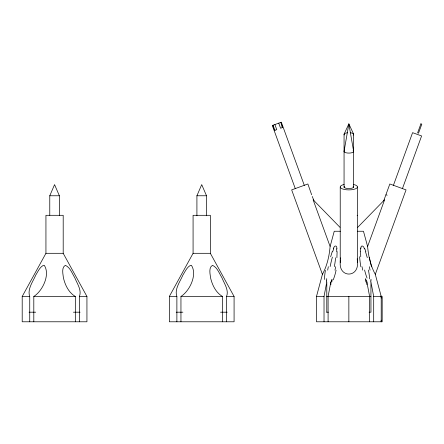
<?xml version="1.0" encoding="UTF-8"?>
<svg xmlns="http://www.w3.org/2000/svg" width="444" height="444" viewBox="0 0 444 444"><rect width="100%" height="100%" fill="white"/><g stroke="black" fill="none" stroke-linecap="round" stroke-linejoin="round"><path stroke-width="0.67" d="M86.935 296.464L86.935 321.783L22.2 321.783L22.2 296.464L45.937 253.308L45.937 215.307L63.198 215.307L63.198 253.308L86.935 296.464L79.398 296.464L79.398 321.783M234.082 296.464L234.082 321.783L169.342 321.783L169.342 296.464L193.079 253.308L193.079 215.307L210.345 215.307L210.345 253.308L234.082 296.464L226.545 296.464L226.545 321.783M366.855 284.66L366.855 281.934L369.619 296.464L369.619 321.783M369.097 312.193L370.956 312.193L370.923 281.934L373.687 296.464L373.687 321.783M381.207 298.046L380.996 295.632M357.487 186.941L357.487 262.459C358.719 277.911 338.994 277.911 340.226 262.459L340.226 186.941M340.226 262.459L340.348 260.006M371.023 280.092L371.023 279.431M360.6 251.665L360.744 256.821M326.712 278.621L326.684 280.092M336.902 257.687L337.107 251.665M330.097 246.564L334.243 231.252L340.393 231.252M330.042 247.164C329.198 256.549 326.923 266.184 322.411 274.359L316.489 296.464L316.489 321.783L382.179 321.783L382.184 296.464L373.687 296.464M340.454 259.08L340.648 257.853M383.777 200.616L389.826 183.988L406.049 189.893L375.302 274.364L380.98 295.549M327.683 270.152L328.316 266.722M344.078 151.31L348.856 123.854L353.574 134.032M360.905 247.98C360.883 244.55 363.869 245.982 364.241 248.435M324.026 321.783L324.026 296.464L326.79 281.934L326.79 312.193M335.692 266.722L334.976 270.152M330.647 256.821L332.223 251.665M375.297 274.359C370.601 265.817 368.437 256.121 367.61 246.47L384.615 199.756L357.742 227.311M393.401 185.381L412.587 132.667L421.6 135.947L402.414 188.661M49.772 215.307L49.772 195.765L54.568 184.615L59.363 195.765L59.363 215.307M196.914 215.767L196.914 195.765L201.715 184.615L206.51 195.765L206.51 215.767M331.785 280.092L332.073 279.431M344.139 134.032L348.856 123.854L353.629 151.31M333.683 247.98C334.299 245.01 337.163 245.449 336.879 248.435M79.398 296.464C82.012 290.176 77.017 283.439 74.758 277.683C72.089 273.365 70.219 267.454 65.335 265.301C61.361 267.621 62.954 273.782 63.392 277.683C65.024 284.981 68.659 292.568 75.33 296.464L75.33 321.783M226.545 296.464C229.16 290.176 224.159 283.439 221.906 277.683C219.236 273.365 217.36 267.454 212.476 265.301C208.502 267.621 210.095 273.782 210.539 277.683C212.165 284.981 215.801 292.568 222.477 296.464L222.477 321.783M33.805 321.783L33.805 296.464C42.535 290.981 50.394 274.775 44.333 265.401A2.969 1.981 -63.5 0 0 43.223 265.401C39.572 267.466 37.884 271.722 35.731 275.125C32.995 281.646 27.073 289.188 29.737 296.464L29.737 321.783M180.952 321.783L180.952 296.464C189.677 290.981 197.536 274.775 191.475 265.401A2.969 1.981 -63.5 0 0 190.365 265.401C186.713 267.466 185.026 271.722 182.873 275.125C180.142 281.646 174.215 289.188 176.879 296.464L176.879 321.783M49.772 195.765L59.363 195.765M196.914 195.765L206.51 195.765M357.154 215.307L357.487 215.307M357.32 231.252L363.47 231.252L367.61 246.47M45.937 253.308L63.198 253.308M193.079 253.308L210.345 253.308M22.2 296.464L29.737 296.464M33.805 296.464L75.33 296.464M169.342 296.464L176.879 296.464M180.952 296.464L222.477 296.464M316.489 296.464L324.026 296.464M326.684 296.464L370.956 296.464M29.065 312.193L35.736 312.193M73.399 312.193L80.07 312.193M176.213 312.193L182.884 312.193M220.54 312.193L227.211 312.193M326.684 312.193L328.388 312.193M386.052 194.822L387.162 195.227M339.971 227.311L313.098 199.756L330.103 246.47M365.928 280.092L365.301 278.621M312.243 196.459L313.936 200.616M304.312 185.381L281.318 122.217L272.316 125.491L295.299 188.661M280.83 122.394L282.684 127.478L280.586 128.244L278.738 123.155M280.419 122.544L280.536 122.86M281.23 124.77L281.341 125.086M281.69 126.041L281.807 126.357M282.151 127.311L282.267 127.628M278.316 123.31L278.432 123.626M274.892 124.553L276.745 129.642L274.647 130.403L272.794 125.319M273.132 125.197L273.249 125.513M273.593 126.468L273.709 126.784M274.059 127.739L274.17 128.055M274.52 129.01L274.636 129.326M274.869 129.964L274.98 130.281M322.411 274.364L291.664 189.893L307.886 183.988L311.66 194.822M365.49 251.665L367.299 257.687M381.207 296.464L381.207 321.783L381.207 320.202M362.737 270.152L362.021 266.722M369.397 266.722L370.03 270.152M357.215 258.774L357.487 262.459M365.812 279.831L365.812 281.912M353.652 134.332L353.652 187.462M348.856 296.464L348.856 321.783M344.061 134.332L344.061 187.462M331.901 279.831L331.901 281.912M330.858 284.66L330.858 281.934L328.094 296.464L328.094 321.783M353.579 184.471A8.63 2.953 0 0 1 355.367 188.878A8.63 2.953 0 0 1 342.346 188.878A8.63 2.953 0 0 1 344.133 184.471M331.929 280.153A16.617 11.816 -66.2 0 1 330.996 282.029M367.044 278.066A48.085 35.043 66.2 0 1 364.602 270.013M360.867 266.788A75.458 62.238 62.9 0 1 359.634 256.71M360.267 251.57A27.134 20.185 68.8 0 1 360.461 248.657M360.761 248.784A18.454 13.936 67.4 0 1 360.806 248.424M360.744 248.396A13.936 10.046 70.6 0 1 360.822 247.93M364.28 248.412A18.454 11.255 71.6 0 1 364.535 249.001M364.84 248.834A27.134 17.71 72.2 0 1 365.85 251.537M369.297 257.415A76.174 41.875 72.1 0 1 371.445 266.899M368.442 270.024A46.115 25.574 71.7 0 1 369.608 278.876M370.862 280.025A16.617 10.684 68.2 0 1 370.779 281.857M353.113 186.186A4.795 1.643 0 0 1 349.095 188.578A4.795 1.643 0 0 1 344.4 186.336M326.662 282.007A16.617 10.95 -67.1 0 1 326.551 280.147M324.453 279.448A48.085 30.12 -69.2 0 1 325.419 270.363M330.131 266.567A75.458 37.979 -72.6 0 1 332.378 257.093M332.628 251.809A27.134 16.9 -72 0 1 333.677 249.001M333.344 248.812A18.454 11.172 -71.6 0 1 333.5 248.457M333.566 248.496A13.936 9.119 -72.3 0 1 333.771 248.041M336.852 248.451A18.454 13.881 -67.7 0 1 336.918 249.034M336.652 249.139A27.134 19.569 -70.5 0 1 336.78 251.754M335.581 257.798A76.174 60.545 -64.9 0 1 334.338 266.644M336.08 270.224A46.115 36.43 -64.7 0 1 333.233 279.837M366.966 281.857A16.617 11.516 66.1 0 1 366.061 280.031M350.177 132.756A4.795 1.643 0 0 1 353.113 135.087M344.4 134.937A4.795 1.643 0 0 1 347.535 132.756M353.113 150.705A4.795 1.643 0 0 1 349.095 153.097A4.795 1.643 0 0 1 344.4 150.855M420.901 123.854L417.621 132.867L418.52 133.194L421.8 124.181L420.901 123.854"/></g></svg>
